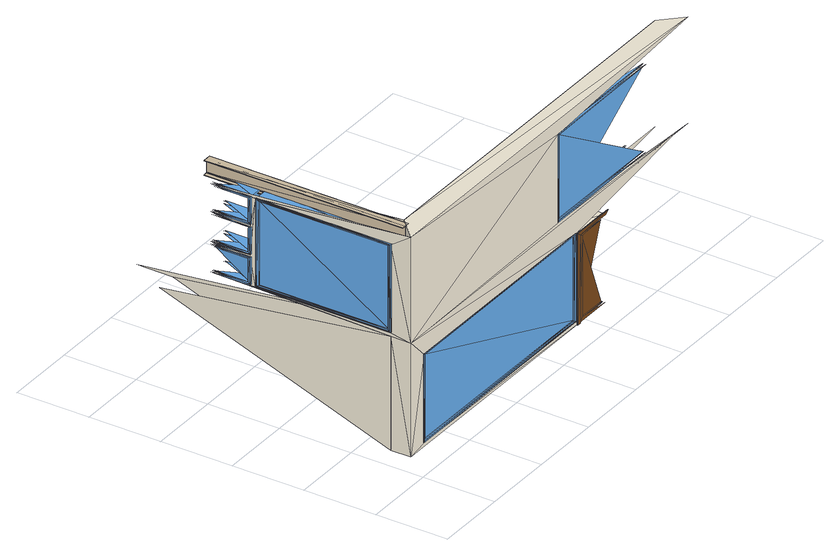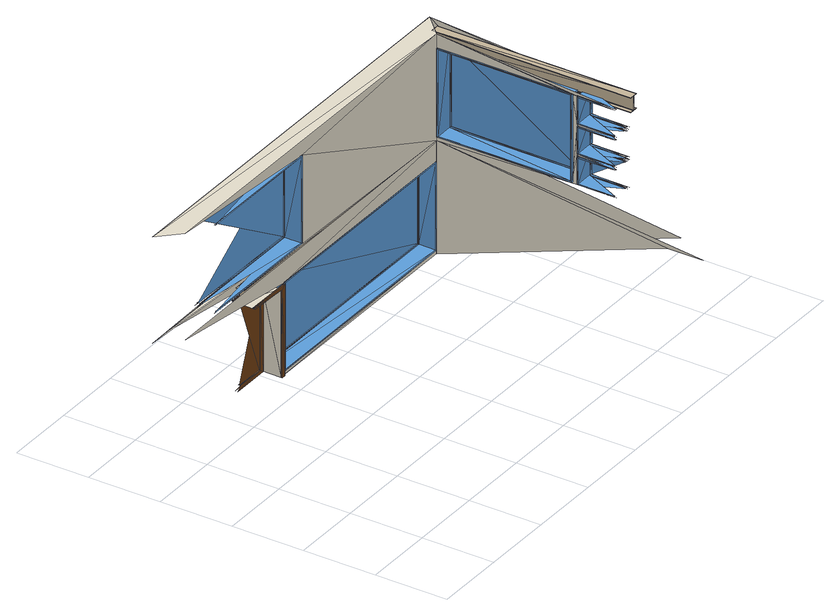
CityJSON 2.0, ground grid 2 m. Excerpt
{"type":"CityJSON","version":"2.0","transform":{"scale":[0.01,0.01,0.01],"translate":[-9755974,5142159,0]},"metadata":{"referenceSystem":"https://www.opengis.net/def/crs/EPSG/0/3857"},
"CityObjects":{
"building1":{"type":"Building","attributes":{"name":"IfcBuilding","ifc_type":"IfcBuilding","gis_class":"CityModel.Building","B2GM.source_standard":"ISO 19166 B2GM","B2GM.mapping_stage":"EM","Pset_BuildingCommon.NumberOfStoreys":"4","PSet_Revit_Other.Project Issue Date":"Issue Date","PSet_Revit_Other.Project Status":"Project Status","PSet_Revit_Other.Client Name":"Owner","PSet_Revit_Other.Project Address":"Enter address here","PSet_Revit_Other.Project Name":"Duplex Apartment","PSet_Revit_Other.Project Number":"0001","PSet_Revit_Other.Category Description":"Duplex","PSet_Revit_Other.Category Code":"11-16 21 11","PD_logic.admin_district":"Chicago","PD_logic.usage":"residential","Pset_StairCommon.Reference":"STAIR:RESIDENTIAL - 200MM MAX RISER 250MM TREAD","Pset_StairCommon.NumberOfRiser":"16","Pset_StairCommon.NumberOfTreads":"15","Pset_StairCommon.RiserHeight":"0.1937500000000122","Pset_StairCommon.TreadLength":"0.25","Pset_StairCommon.IsExternal":"False","PSet_Revit_Dimensions.Width":"1.0","PSet_Revit_Dimensions.Desired Number of Risers":"16","PSet_Revit_Dimensions.Actual Number of Risers":"16","PSet_Revit_Dimensions.Actual Riser Height":"0.1937500000000122","PSet_Revit_Dimensions.Actual Tread Depth":"0.25","PSet_Revit_Constraints.Base Level":"Level 1","PSet_Revit_Constraints.Base Offset":"0.0","PSet_Revit_Constraints.Top Level":"Level 2","PSet_Revit_Constraints.Top Offset":"0.0","PSet_Revit_Graphics.Up text":"UP","PSet_Revit_Graphics.Down text":"DN","PSet_Revit_Graphics.Up label":"True","PSet_Revit_Graphics.Up arrow":"True","PSet_Revit_Graphics.Down label":"True","PSet_Revit_Graphics.Down arrow":"True","PSet_Revit_Graphics.Show Up arrow in all views":"False","PSet_Revit_Other.InstallationDate":"InstallationDate","PSet_Revit_Other.SerialNumber":"SerialNumber"},"children":["building1-1","building1-2"],"geometry":[{"type":"MultiSurface","lod":"3","boundaries":[[[0,1,2]],[[3,1,4]],[[5,1,0]],[[6,3,4]],[[7,1,3]],[[0,8,5]],[[5,8,9]],[[10,1,2]],[[5,11,0]],[[8,12,9]],[[13,14,15]],[[16,11,5]],[[14,17,15]],[[13,18,14]],[[18,12,8]],[[12,18,13]],[[17,19,15]],[[20,21,22]],[[23,19,17]],[[22,21,24]],[[11,25,16]],[[11,16,18]],[[16,12,18]],[[16,25,26]],[[12,19,18]],[[18,19,23]],[[27,7,3]],[[28,6,4]],[[6,29,4]],[[2,1,30]],[[16,30,11]],[[25,31,26]],[[32,1,5]],[[5,0,30]],[[33,29,6]],[[32,16,5]],[[34,18,8]],[[35,30,16]],[[11,36,0]],[[37,12,13]],[[12,38,9]],[[39,31,25]],[[40,23,17]],[[18,41,14]],[[42,20,22]],[[19,43,15]],[[20,44,21]],[[21,44,24]],[[18,41,11]],[[23,45,18]],[[16,46,12]],[[2,30,10]],[[1,35,30]],[[1,29,35]],[[29,1,10]],[[12,38,19]],[[7,47,27]],[[48,7,27]],[[49,47,7]],[[50,48,27]],[[35,5,30]],[[51,6,28]],[[52,47,49]],[[50,52,48]],[[53,49,47]],[[54,55,56]],[[55,52,50]],[[52,55,54]],[[55,47,52]],[[57,53,47]],[[58,54,56]],[[49,51,47]],[[59,55,52]],[[60,54,58]],[[61,59,52]],[[7,27,51]],[[46,35,16]],[[58,61,60]],[[28,51,49]],[[62,63,64]],[[59,61,58]],[[65,39,25]],[[66,63,62]],[[57,67,53]],[[28,7,51]],[[0,2,68]],[[69,67,57]],[[32,5,35]],[[8,0,34]],[[30,35,39]],[[5,9,32]],[[35,31,39]],[[67,51,28]],[[17,14,40]],[[69,51,67]],[[13,15,37]],[[30,70,11]],[[31,71,26]],[[72,44,20]],[[22,24,73]],[[45,41,18]],[[25,11,65]],[[16,26,46]],[[74,1,32]],[[68,2,75]],[[30,70,10]],[[29,76,35]],[[39,77,30]],[[0,68,34]],[[9,78,32]],[[35,76,31]],[[40,14,79]],[[9,38,78]],[[0,36,68]],[[15,80,37]],[[15,43,80]],[[72,20,42]],[[14,41,79]],[[41,18,34]],[[42,22,73]],[[46,16,32]],[[45,23,40]],[[24,44,73]],[[38,12,37]],[[81,1,74]],[[19,38,43]],[[11,36,65]],[[11,41,36]],[[12,46,38]],[[26,82,46]],[[6,4,83]],[[30,0,70]],[[76,32,35]],[[75,2,84]],[[33,85,29]],[[26,71,82]],[[11,70,36]],[[78,34,32]],[[0,68,70]],[[34,68,32]],[[70,86,10]],[[80,40,37]],[[40,79,37]],[[78,41,34]],[[80,45,40]],[[75,87,68]],[[32,68,88]],[[68,46,32]],[[73,72,42]],[[43,45,80]],[[74,32,88]],[[88,68,89]],[[89,68,90]],[[90,68,87]],[[79,38,37]],[[77,39,65]],[[44,72,73]],[[38,41,78]],[[76,35,46]],[[36,46,68]],[[88,91,74]],[[75,92,87]],[[90,93,89]],[[93,94,89]],[[74,91,95]],[[87,92,96]],[[41,38,79]],[[74,97,88]],[[87,98,75]],[[89,99,90]],[[43,38,45]],[[91,100,95]],[[92,101,96]],[[93,102,94]],[[45,38,41]],[[82,65,46]],[[103,104,105]],[[38,46,41]],[[65,36,46]],[[106,107,108]],[[109,110,111]],[[41,46,36]],[[112,97,74]],[[113,98,87]],[[114,99,89]],[[107,115,108]],[[110,116,111]],[[105,104,117]],[[106,118,107]],[[109,119,110]],[[105,120,103]],[[118,100,91]],[[119,101,92]],[[120,102,93]],[[86,121,10]],[[100,118,106]],[[101,119,109]],[[102,120,105]],[[115,122,108]],[[116,123,111]],[[104,124,117]],[[125,126,127]],[[128,129,130]],[[131,132,133]],[[134,122,115]],[[135,123,116]],[[136,124,104]],[[137,90,87]],[[138,88,89]],[[139,93,90]],[[94,140,89]],[[127,126,141]],[[130,129,142]],[[133,132,143]],[[97,144,112]],[[98,145,113]],[[99,146,114]],[[97,112,118]],[[98,113,119]],[[99,114,120]],[[112,100,118]],[[113,101,119]],[[120,114,102]],[[146,147,114]],[[112,144,148]],[[113,145,149]],[[100,122,118]],[[101,123,119]],[[120,102,136]],[[81,112,74]],[[137,113,87]],[[150,114,89]],[[118,122,134]],[[119,123,135]],[[102,124,136]],[[151,118,91]],[[152,119,92]],[[139,120,93]],[[97,153,88]],[[98,154,75]],[[99,155,90]],[[156,100,106]],[[157,101,109]],[[158,102,105]],[[100,159,95]],[[101,160,96]],[[102,161,94]],[[162,134,115]],[[163,135,116]],[[118,164,107]],[[119,165,110]],[[120,166,103]],[[167,125,127]],[[82,77,65]],[[36,76,46]],[[118,164,97]],[[119,165,98]],[[166,99,120]],[[134,168,118]],[[112,169,100]],[[135,170,119]],[[113,171,101]],[[136,166,120]],[[112,172,97]],[[113,86,98]],[[114,173,99]],[[144,174,148]],[[145,175,149]],[[146,176,147]],[[1,177,2]],[[30,77,70]],[[31,76,71]],[[68,32,76]],[[71,77,82]],[[87,75,86]],[[89,90,173]],[[74,88,172]],[[70,76,36]],[[169,178,112]],[[171,179,113]],[[180,181,114]],[[182,183,144]],[[184,185,145]],[[186,187,146]],[[178,172,112]],[[179,86,113]],[[181,173,114]],[[183,174,144]],[[185,175,145]],[[187,176,146]],[[137,87,179]],[[150,89,181]],[[81,74,178]],[[70,68,76]],[[172,188,97]],[[86,121,98]],[[173,189,99]],[[174,190,148]],[[175,191,149]],[[176,192,147]],[[179,87,86]],[[181,89,173]],[[178,74,172]],[[85,193,29]],[[71,76,77]],[[77,76,70]],[[70,76,179]],[[194,3,6]],[[70,179,86]],[[76,178,172]],[[179,76,173]],[[173,76,181]],[[181,76,172]],[[173,181,187]],[[172,178,183]],[[86,179,185]],[[187,181,176]],[[178,174,183]],[[179,175,185]],[[194,27,3]],[[173,195,179]],[[172,188,181]],[[183,196,172]],[[185,197,86]],[[187,198,173]],[[181,199,176]],[[178,200,174]],[[179,195,175]],[[201,1,7]],[[202,28,4]],[[203,29,10]],[[204,50,27]],[[201,49,7]],[[47,205,27]],[[201,7,48]],[[204,55,50]],[[206,58,56]],[[207,52,54]],[[208,57,47]],[[52,209,48]],[[55,210,56]],[[211,52,49]],[[210,47,55]],[[60,207,54]],[[211,49,53]],[[212,55,59]],[[206,59,58]],[[63,213,64]],[[64,214,62]],[[61,215,60]],[[211,28,49]],[[216,66,62]],[[217,6,51]],[[208,69,57]],[[201,7,28]],[[51,218,47]],[[67,219,53]],[[202,67,28]],[[220,51,69]],[[221,4,1]],[[222,10,2]],[[223,1,29]],[[217,194,6]],[[224,206,56]],[[225,204,27]],[[226,201,48]],[[205,208,47]],[[63,66,213]],[[214,216,62]],[[227,207,60]],[[194,225,27]],[[228,211,53]],[[61,52,209]],[[202,201,28]],[[51,27,218]],[[177,222,2]],[[201,221,1]],[[1,229,177]],[[230,29,203]],[[60,215,227]],[[64,213,214]],[[212,59,206]],[[213,66,231]],[[231,66,216]],[[210,55,212]],[[48,209,226]],[[56,210,224]],[[210,55,204]],[[209,52,207]],[[27,205,225]],[[215,61,209]],[[205,47,210]],[[211,49,201]],[[209,52,211]],[[53,219,228]],[[47,218,205]],[[220,69,208]],[[27,225,218]],[[202,28,211]],[[218,51,220]],[[219,67,202]],[[217,51,218]],[[232,29,230]],[[1,223,229]],[[222,233,10]],[[177,234,229]],[[235,177,229]],[[236,234,177]],[[237,235,229]],[[238,234,236]],[[237,238,235]],[[239,236,234]],[[240,241,242]],[[241,238,237]],[[238,241,240]],[[241,234,238]],[[243,239,234]],[[244,240,242]],[[236,230,234]],[[245,244,242]],[[246,241,238]],[[177,229,230]],[[247,241,246]],[[245,246,244]],[[203,230,236]],[[248,249,250]],[[247,246,245]],[[251,249,248]],[[243,252,239]],[[203,177,230]],[[253,252,243]],[[252,230,203]],[[253,230,252]],[[227,212,206]],[[213,231,214]],[[215,212,227]],[[214,231,216]],[[224,227,206]],[[210,212,215]],[[207,227,224]],[[209,210,215]],[[226,210,204]],[[225,226,204]],[[224,209,207]],[[209,210,226]],[[210,209,224]],[[205,228,208]],[[201,226,225]],[[205,210,209]],[[225,211,201]],[[211,205,209]],[[205,211,225]],[[211,228,205]],[[228,220,208]],[[254,255,256]],[[255,257,256]],[[258,201,225]],[[259,254,256]],[[219,220,228]],[[258,257,255]],[[205,202,211]],[[260,259,256]],[[256,257,260]],[[225,201,202]],[[218,202,205]],[[258,225,194]],[[257,194,260]],[[194,257,258]],[[218,225,202]],[[260,194,259]],[[194,258,259]],[[218,220,219]],[[194,258,261]],[[202,218,219]],[[261,258,262]],[[263,237,229]],[[264,236,177]],[[234,265,229]],[[264,177,235]],[[263,241,237]],[[266,245,242]],[[262,267,261]],[[268,238,240]],[[269,243,234]],[[238,270,235]],[[241,271,242]],[[272,238,236]],[[271,234,241]],[[244,268,240]],[[273,218,202]],[[258,194,274]],[[275,276,277]],[[276,278,277]],[[272,236,239]],[[279,241,247]],[[258,194,217]],[[266,247,245]],[[249,280,250]],[[267,281,261]],[[250,282,248]],[[246,283,244]],[[273,275,277]],[[272,203,236]],[[284,251,248]],[[273,217,218]],[[285,278,276]],[[274,194,286]],[[269,253,243]],[[264,177,203]],[[217,273,277]],[[277,278,217]],[[273,258,217]],[[230,232,234]],[[287,288,289]],[[274,286,267]],[[290,288,287]],[[278,291,217]],[[252,292,239]],[[267,286,281]],[[291,278,285]],[[217,291,273]],[[291,285,273]],[[293,252,203]],[[294,230,253]],[[295,255,254]],[[259,296,254]],[[297,201,258]],[[258,297,262]],[[298,194,261]],[[203,10,233]],[[299,267,262]],[[281,298,261]],[[297,258,274]],[[288,300,289]],[[301,287,289]],[[286,302,281]],[[303,288,290]],[[301,290,287]],[[304,274,267]],[[297,258,273]],[[202,4,305]],[[306,273,202]],[[307,276,275]],[[273,308,275]],[[259,258,309]],[[296,295,254]],[[310,301,289]],[[309,296,259]],[[258,255,295]],[[286,194,311]],[[299,304,267]],[[312,298,281]],[[306,297,273]],[[273,285,306]],[[308,307,275]],[[306,308,273]],[[285,276,307]]],"semantics":{"surfaces":[{"type":"WallSurface"},{"type":"Window"},{"type":"Door"}],"values":[0,0,0,0,0,1,1,0,1,1,1,1,1,1,1,1,1,1,1,1,1,1,1,1,1,1,0,0,0,0,1,1,0,0,0,1,1,1,1,1,1,1,1,1,1,1,1,1,1,1,1,0,0,0,0,1,1,1,1,1,0,0,1,1,1,1,1,1,1,1,1,1,1,1,1,0,1,1,1,1,1,1,1,1,0,0,1,0,1,1,1,1,1,1,1,1,1,1,1,1,1,1,1,0,0,0,0,1,1,1,1,1,1,1,1,1,1,1,1,1,1,1,1,1,0,1,1,1,1,1,0,0,0,0,0,1,1,1,0,1,0,1,1,1,1,0,0,1,1,1,0,0,0,0,1,1,1,1,1,1,1,1,1,1,1,1,1,1,1,1,1,1,1,1,1,1,1,1,1,1,1,1,1,1,1,1,1,1,1,1,1,1,1,1,0,1,1,1,1,1,1,1,1,1,1,1,1,0,0,1,1,1,1,1,1,1,1,1,1,1,1,1,1,1,1,1,1,1,1,1,1,1,1,1,1,1,1,1,1,1,1,1,1,1,1,1,1,1,1,1,1,1,1,1,1,1,1,1,1,1,1,1,1,1,1,1,1,1,1,0,1,1,0,1,0,0,0,1,1,1,1,1,1,1,1,1,1,1,1,1,0,0,0,0,1,1,1,1,1,1,0,0,0,0,1,1,0,0,0,0,0,0,0,1,1,1,1,1,1,0,0,0,1,1,1,1,1,1,0,0,0,1,1,1,1,1,1,1,1,1,1,1,1,1,1,1,1,1,1,1,1,1,0,1,0,1,1,1,1,0,0,0,0,1,1,1,1,1,1,1,0,1,1,0,0,0,0,0,0,1,1,1,1,1,1,1,1,1,1,1,1,1,1,1,1,1,1,0,1,1,1,0,0,0,0,1,1,1,1,1,1,1,1,1,1,1,1,1,1,1,1,0,1,1,1,1,1,1,1,0,1,1,1,1,1,1,1,1,1,1,1,1,1,1,1,1,1,1,1,1,1,1,1,1,2,2,0,2,1,2,1,2,2,0,1,0,2,2,0,2,2,1,2,1,2,1,1,1,1,1,1,2,1,1,1,1,1,1,1,0,2,2,2,1,1,0,1,1,2,1,1,2,1,1,0,2,2,1,0,2,2,0,1,2,2,2,2,1,2,2,2,2,1,1,2,2,0,2,2,0,2,2,2,2,2,2,2,2,2,0,0,0,2,2,2,2,2,2,2,2,2,2,0,2,2,2,2]}}]},
"building1-1":{"type":"BuildingInstallation","attributes":{"name":"IfcBeam","ifc_type":"IfcBeam","gis_class":"BuildingInstallation","Pset_BeamCommon.Reference":"M_W-WIDE FLANGE:W410X60","Pset_BeamCommon.IsExternal":"False","Pset_BeamCommon.LoadBearing":"True","Pset_BeamCommon.Span":"4.121279928630352","Pset_BeamCommon.Slope":"0.0","PSet_Revit_Other.Start Extension Calculation":"3.0","PSet_Revit_Other.End Extension Calculation":"3.0","PSet_Revit_Other.InstallationDate":"InstallationDate","PSet_Revit_Other.SerialNumber":"SerialNumber","PSet_Revit_Other.WarrantyStartDate":"WarrantyStartDate","PSet_Revit_Other.BarCode":"BarCode","PSet_Revit_Other.AssetIdentifier":"AssetIdentifier","PSet_Revit_Other.TagNumber":"TagNumber","PSet_Revit_Construction.Start Extension":"-0.0127","PSet_Revit_Construction.End Extension":"-0.0127","PSet_Revit_Materials and Finishes.Beam Material":"Metal - Steel - 345 MPa","PSet_Revit_Dimensions.Length":"4.121","PSet_Revit_Dimensions.Volume":"0.031","PSet_Revit_Structural.Stick Symbol Location":"0","PSet_Revit_Structural.Cut Length":"4.121279928630351","PSet_Revit_Structural.Structural Usage":"6","PSet_Revit_Structural Analysis.Start Release":"3","PSet_Revit_Structural Analysis.Start Fx":"False","PSet_Revit_Structural Analysis.Start Fy":"False","PSet_Revit_Structural Analysis.Start Fz":"False","PSet_Revit_Structural Analysis.Start Mx":"False","PSet_Revit_Structural Analysis.Start My":"True","PSet_Revit_Structural Analysis.Start Mz":"True","PSet_Revit_Structural Analysis.End Release":"1","PSet_Revit_Structural Analysis.End Fx":"False","PSet_Revit_Structural Analysis.End Fy":"False","PSet_Revit_Structural Analysis.End Fz":"False","PSet_Revit_Structural Analysis.End Mx":"True","PSet_Revit_Structural Analysis.End My":"True","PSet_Revit_Structural Analysis.End Mz":"True","PSet_Revit_Structural Analysis.Analyze As":"1","PSet_Revit_Analytical Model.Rigid Links":"0"},"parents":["building1"],"geometry":[{"type":"MultiSurface","lod":"2","boundaries":[[[313,314,315]],[[315,314,316]],[[314,317,316]],[[316,317,318]],[[317,319,318]],[[318,319,320]],[[319,321,320]],[[320,321,322]],[[323,324,325]],[[324,326,325]],[[327,323,325]],[[325,326,328]],[[326,322,321]],[[328,326,321]],[[327,329,323]],[[323,329,330]],[[331,332,333]],[[334,331,333]],[[332,335,336]],[[333,332,336]],[[335,337,338]],[[336,335,338]],[[337,330,329]],[[338,337,329]],[[334,339,331]],[[331,339,340]],[[339,341,340]],[[340,341,342]],[[341,343,342]],[[342,343,344]],[[343,345,344]],[[344,345,346]],[[345,347,346]],[[346,347,348]],[[349,350,351]],[[352,349,351]],[[350,353,354]],[[351,350,354]],[[353,355,356]],[[354,353,356]],[[355,348,347]],[[356,355,347]],[[352,357,349]],[[349,357,358]],[[359,360,361]],[[362,359,361]],[[360,358,357]],[[361,360,357]],[[362,313,359]],[[359,313,315]],[[343,347,345]],[[354,336,338]],[[354,338,351]],[[356,333,354]],[[354,333,336]],[[351,329,352]],[[338,329,351]],[[347,334,356]],[[356,334,333]],[[343,334,347]],[[343,341,334]],[[341,339,334]],[[313,362,314]],[[352,327,357]],[[329,327,352]],[[357,327,361]],[[327,325,361]],[[325,328,361]],[[328,321,361]],[[361,321,362]],[[362,321,314]],[[319,317,321]],[[321,317,314]],[[344,346,348]],[[353,337,335]],[[353,350,337]],[[355,353,332]],[[353,335,332]],[[350,349,330]],[[337,350,330]],[[348,355,331]],[[355,332,331]],[[344,348,331]],[[344,331,342]],[[342,331,340]],[[315,316,359]],[[349,358,323]],[[330,349,323]],[[358,360,323]],[[323,360,324]],[[324,360,326]],[[326,360,322]],[[360,359,322]],[[359,316,322]],[[320,322,318]],[[322,316,318]]]}]},
"building1-2":{"type":"BuildingInstallation","attributes":{"name":"IfcBeam","ifc_type":"IfcBeam","gis_class":"BuildingInstallation","Pset_BeamCommon.Reference":"M_W-WIDE FLANGE:W410X60","Pset_BeamCommon.IsExternal":"False","Pset_BeamCommon.LoadBearing":"True","Pset_BeamCommon.Span":"6.181887120424958","Pset_BeamCommon.Slope":"0.0","PSet_Revit_Other.Start Extension Calculation":"3.0","PSet_Revit_Other.End Extension Calculation":"3.0","PSet_Revit_Other.InstallationDate":"InstallationDate","PSet_Revit_Other.SerialNumber":"SerialNumber","PSet_Revit_Other.WarrantyStartDate":"WarrantyStartDate","PSet_Revit_Other.BarCode":"BarCode","PSet_Revit_Other.AssetIdentifier":"AssetIdentifier","PSet_Revit_Other.TagNumber":"TagNumber","PSet_Revit_Construction.Start Extension":"-0.0127","PSet_Revit_Construction.End Extension":"-0.0127","PSet_Revit_Materials and Finishes.Beam Material":"Metal - Steel - 345 MPa","PSet_Revit_Dimensions.Length":"6.182","PSet_Revit_Dimensions.Volume":"0.046","PSet_Revit_Structural.Stick Symbol Location":"0","PSet_Revit_Structural.Cut Length":"6.181887120424958","PSet_Revit_Structural.Structural Usage":"6","PSet_Revit_Structural Analysis.Start Release":"3","PSet_Revit_Structural Analysis.Start Fx":"False","PSet_Revit_Structural Analysis.Start Fy":"False","PSet_Revit_Structural Analysis.Start Fz":"False","PSet_Revit_Structural Analysis.Start Mx":"False","PSet_Revit_Structural Analysis.Start My":"True","PSet_Revit_Structural Analysis.Start Mz":"True","PSet_Revit_Structural Analysis.End Release":"1","PSet_Revit_Structural Analysis.End Fx":"False","PSet_Revit_Structural Analysis.End Fy":"False","PSet_Revit_Structural Analysis.End Fz":"False","PSet_Revit_Structural Analysis.End Mx":"True","PSet_Revit_Structural Analysis.End My":"True","PSet_Revit_Structural Analysis.End Mz":"True","PSet_Revit_Structural Analysis.Analyze As":"1","PSet_Revit_Analytical Model.Rigid Links":"0"},"parents":["building1"],"geometry":[{"type":"MultiSurface","lod":"2","boundaries":[[[363,364,365]],[[364,366,365]],[[365,366,367]],[[366,368,367]],[[367,368,369]],[[368,370,369]],[[369,370,371]],[[370,372,371]],[[373,374,375]],[[376,374,373]],[[375,377,378]],[[374,377,375]],[[378,371,372]],[[377,371,378]],[[376,373,379]],[[373,380,379]],[[381,382,383]],[[383,384,385]],[[382,384,383]],[[384,386,385]],[[385,387,388]],[[386,387,385]],[[388,387,380]],[[387,379,380]],[[382,381,389]],[[381,390,389]],[[389,390,391]],[[390,392,391]],[[391,392,393]],[[392,394,393]],[[393,394,395]],[[394,396,395]],[[395,396,397]],[[396,398,397]],[[399,400,401]],[[402,400,399]],[[401,403,404]],[[400,403,401]],[[404,405,406]],[[403,405,404]],[[406,397,398]],[[405,397,406]],[[402,399,407]],[[399,408,407]],[[409,410,411]],[[412,410,409]],[[411,407,408]],[[410,407,411]],[[412,409,363]],[[409,364,363]],[[363,365,412]],[[410,377,374]],[[407,410,376]],[[410,374,376]],[[410,412,371]],[[377,410,371]],[[412,365,367]],[[371,412,367]],[[371,367,369]],[[393,395,397]],[[402,407,379]],[[407,376,379]],[[400,402,379]],[[400,379,387]],[[403,400,387]],[[403,387,386]],[[403,386,384]],[[405,403,384]],[[397,405,382]],[[405,384,382]],[[382,389,391]],[[393,397,391]],[[397,382,391]],[[364,409,366]],[[411,375,378]],[[408,373,411]],[[411,373,375]],[[411,372,409]],[[378,372,411]],[[409,368,366]],[[372,368,409]],[[372,370,368]],[[394,398,396]],[[399,380,408]],[[408,380,373]],[[401,380,399]],[[401,388,380]],[[404,388,401]],[[404,385,388]],[[404,383,385]],[[406,383,404]],[[398,381,406]],[[406,381,383]],[[381,392,390]],[[394,392,398]],[[398,392,381]]]}]}
},
"vertices":[
[62,130,561],[62,74,310],[62,74,600],[62,74,0],[62,130,310],[62,130,320],[62,130,0],[118,74,252],[62,133,559],[62,133,322],[118,130,600],[70,130,561],[70,133,322],[64,133,322],[64,133,559],[64,139,326],[70,130,320],[64,139,555],[70,133,559],[70,139,326],[67,139,326],[68,139,326],[67,139,555],[70,139,555],[68,139,555],[70,135,558],[70,135,323],[118,74,10],[118,130,252],[118,130,310],[118,130,561],[118,135,323],[62,507,320],[118,130,0],[62,505,559],[118,130,320],[70,507,561],[64,505,322],[70,505,322],[118,135,558],[64,499,555],[70,505,559],[67,499,555],[70,499,326],[68,499,326],[70,499,555],[70,507,320],[118,83,10],[120,74,250],[118,83,252],[120,74,12],[118,130,10],[120,83,250],[122,83,249],[120,77,250],[120,83,12],[120,77,12],[122,83,13],[126,77,16],[126,83,16],[126,77,246],[126,83,246],[126,81,246],[126,79,16],[126,79,246],[70,503,558],[126,81,16],[122,130,249],[62,507,561],[122,130,13],[118,507,561],[118,503,323],[67,499,326],[68,499,555],[62,521,320],[62,521,561],[118,507,320],[118,503,558],[62,505,322],[64,505,559],[64,499,326],[62,631,320],[70,503,323],[62,774,230],[62,631,561],[118,774,230],[118,521,561],[62,521,485],[62,521,396],[62,521,403],[62,521,478],[62,523,394],[62,523,559],[62,523,477],[62,523,404],[62,523,322],[62,523,487],[70,521,396],[70,521,561],[70,521,478],[70,523,322],[70,523,487],[70,523,404],[64,523,477],[64,529,472],[64,523,404],[64,523,322],[64,523,394],[64,529,326],[64,523,487],[64,523,559],[64,529,491],[70,521,320],[70,521,485],[70,521,403],[64,529,390],[64,529,555],[64,529,409],[70,523,394],[70,523,559],[70,523,477],[118,631,561],[70,529,326],[70,529,491],[70,529,409],[67,529,326],[68,529,326],[67,529,390],[67,529,491],[68,529,491],[67,529,555],[67,529,409],[68,529,409],[67,529,472],[70,529,390],[70,529,555],[70,529,472],[62,631,485],[62,631,396],[62,628,477],[62,628,404],[68,529,390],[68,529,555],[68,529,472],[70,525,393],[70,525,558],[70,525,475],[70,525,406],[70,525,323],[70,525,488],[62,631,403],[62,628,394],[62,628,559],[70,631,396],[70,631,561],[70,631,478],[64,628,322],[64,628,487],[64,628,404],[70,628,322],[70,628,487],[70,628,404],[64,623,390],[64,623,555],[70,628,394],[70,628,559],[70,628,477],[67,623,390],[70,623,390],[70,631,320],[70,623,555],[70,631,485],[118,521,396],[118,521,478],[118,525,323],[118,525,488],[118,525,406],[689,74,561],[118,521,320],[118,521,485],[70,631,403],[118,521,403],[70,627,393],[118,525,393],[70,627,558],[118,525,558],[70,627,475],[118,525,475],[118,631,396],[118,631,478],[118,627,323],[118,627,488],[118,627,406],[118,874,230],[780,74,0],[118,631,485],[118,627,393],[118,627,558],[118,627,475],[118,631,403],[118,631,320],[766,74,252],[766,130,252],[689,130,561],[764,74,12],[766,83,10],[758,77,16],[764,77,250],[762,83,13],[764,83,250],[764,83,12],[766,83,252],[758,83,16],[758,79,16],[758,79,246],[758,83,246],[758,81,246],[780,130,0],[766,130,10],[762,130,249],[762,130,13],[1186,74,310],[1242,74,600],[1242,74,310],[764,77,12],[766,74,10],[764,74,250],[758,77,246],[762,83,249],[689,74,320],[689,130,320],[758,81,16],[1064,130,320],[1186,130,600],[689,83,320],[691,74,559],[689,83,561],[691,74,322],[691,83,559],[693,83,558],[691,77,559],[691,83,322],[691,77,322],[693,83,323],[697,77,555],[697,77,326],[697,83,555],[697,83,326],[697,81,555],[697,79,326],[697,79,555],[697,81,326],[693,130,558],[693,130,323],[769,71,250],[769,74,250],[769,71,0],[769,74,0],[780,74,242],[780,71,242],[780,71,0],[780,81,0],[780,81,242],[1062,74,322],[1064,74,561],[1064,83,320],[1056,77,326],[793,81,232],[1062,77,559],[1060,83,323],[1062,83,559],[1062,83,322],[1064,83,561],[780,130,242],[793,74,232],[769,130,250],[769,134,250],[769,130,0],[769,134,0],[1056,83,326],[1056,79,326],[793,81,10],[1056,79,555],[1056,83,555],[1056,81,555],[780,134,242],[793,74,10],[793,78,232],[793,77,10],[793,77,232],[793,78,10],[780,134,0],[1060,130,558],[1064,130,561],[1060,130,323],[899,74,250],[899,71,250],[889,74,242],[889,81,0],[889,81,242],[875,77,10],[875,78,232],[875,74,10],[875,78,10],[875,81,232],[1186,130,310],[889,130,242],[899,134,250],[899,130,250],[889,71,242],[875,77,232],[889,74,0],[875,81,10],
[110,112,561],[110,112,559],[110,666,561],[110,666,559],[86,112,559],[86,666,559],[86,112,561],[86,666,561],[95,112,561],[95,666,561],[97,666,562],[97,666,561],[97,112,561],[96,666,561],[97,112,562],[96,112,561],[97,112,597],[97,666,597],[95,666,599],[96,666,599],[96,112,599],[95,112,599],[96,666,598],[96,112,598],[97,666,598],[97,112,598],[86,112,599],[86,666,599],[86,112,600],[86,666,600],[110,112,600],[110,666,600],[110,112,599],[110,666,599],[100,112,599],[100,666,599],[98,666,597],[98,666,598],[98,112,598],[98,112,597],[99,666,598],[99,112,598],[99,666,599],[99,112,599],[98,112,562],[98,666,562],[100,666,561],[99,666,561],[99,112,561],[100,112,561],
[98,124,271],[927,124,271],[98,124,269],[927,124,269],[98,100,269],[927,100,269],[98,100,271],[927,100,271],[98,109,271],[927,109,271],[927,111,272],[98,111,271],[927,111,271],[98,111,272],[98,110,271],[927,110,271],[98,111,307],[927,111,307],[927,109,309],[98,109,309],[927,110,309],[98,110,309],[927,110,308],[98,110,308],[98,111,308],[927,111,308],[98,100,309],[927,100,309],[98,100,310],[927,100,310],[98,124,310],[927,124,310],[98,124,309],[927,124,309],[98,114,309],[927,114,309],[927,112,307],[98,112,308],[927,112,308],[98,112,307],[98,113,308],[927,113,308],[98,113,309],[927,113,309],[98,112,272],[927,112,272],[927,114,271],[98,113,271],[927,113,271],[98,114,271]
]}
